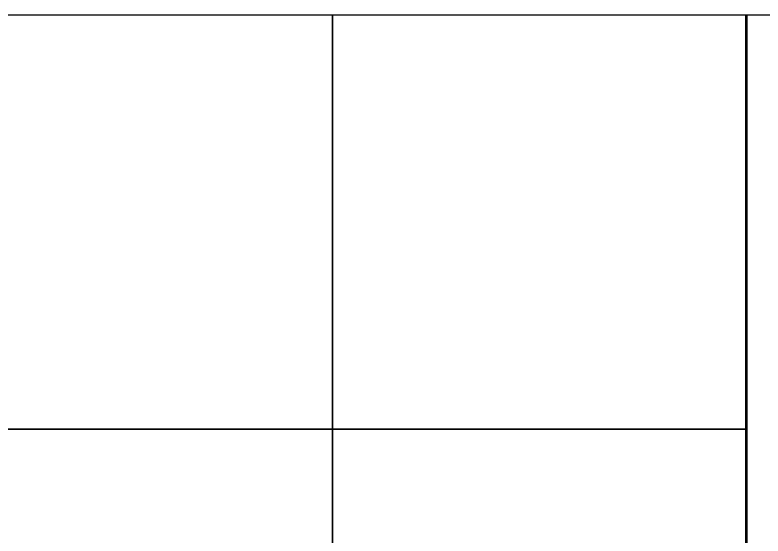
# Model space of a CAD drawing. Extents: x 0 to 360, y -268 to 0.
# Drawn here: x 190.73 to 219.63, y -160.13 to -140 of the extents above; entities that cross this region are included whole.
import ezdxf

# ---------------------------------------------------------------- set-up
doc = ezdxf.new("R2010")
doc.units = 0
doc.linetypes.add('AI-LINETYPE-7', pattern=[8.519513, 4.259756, -4.259756])
doc.layers.add('LAYER_1', color=7, linetype='CONTINUOUS')

# ---------------------------------------------------------------- blocks, each defined once
blk = doc.blocks.new('BLOCK_19')
at = {"layer": 'LAYER_1', "color": 250, "linetype": 'AI-LINETYPE-7'}
blk.add_lwpolyline([(121.377, -140), (340.754, -140)], dxfattribs=at)
blk = doc.blocks.new('BLOCK_18')
at = {"layer": 'LAYER_1'}
blk.add_blockref('BLOCK_19', (0, 0), dxfattribs=at)
blk = doc.blocks.new('BLOCK_20')
at = {"layer": 'LAYER_1', "color": 250}
for points in [[(219, -196), (163.048, -196), (163.048, -140), (219, -140), (219, -196)], [(187, -140), (203.001, -140), (203.001, -156), (187, -156), (187, -140)], [(203.001, -140), (219, -140), (219, -156), (203.001, -156), (203.001, -140)], [(267, -196), (218.966, -196), (218.966, -140), (267, -140), (267, -196)], [(187, -156), (203.001, -156), (203.001, -172), (187, -172), (187, -156)], [(203.001, -156), (219, -156), (219, -172), (203.001, -172), (203.001, -156)]]:
    blk.add_lwpolyline(points, dxfattribs=at)
blk = doc.blocks.new('BLOCK_17')
at = {"layer": 'LAYER_1'}
for name in ['BLOCK_18', 'BLOCK_20']:
    blk.add_blockref(name, (0, 0), dxfattribs=at)

msp = doc.modelspace()

# ---------------------------------------------------------------- block references
at = {"layer": 'LAYER_1'}
msp.add_blockref('BLOCK_17', (0, 0), dxfattribs=at)

doc.saveas('drawing.dxf')
